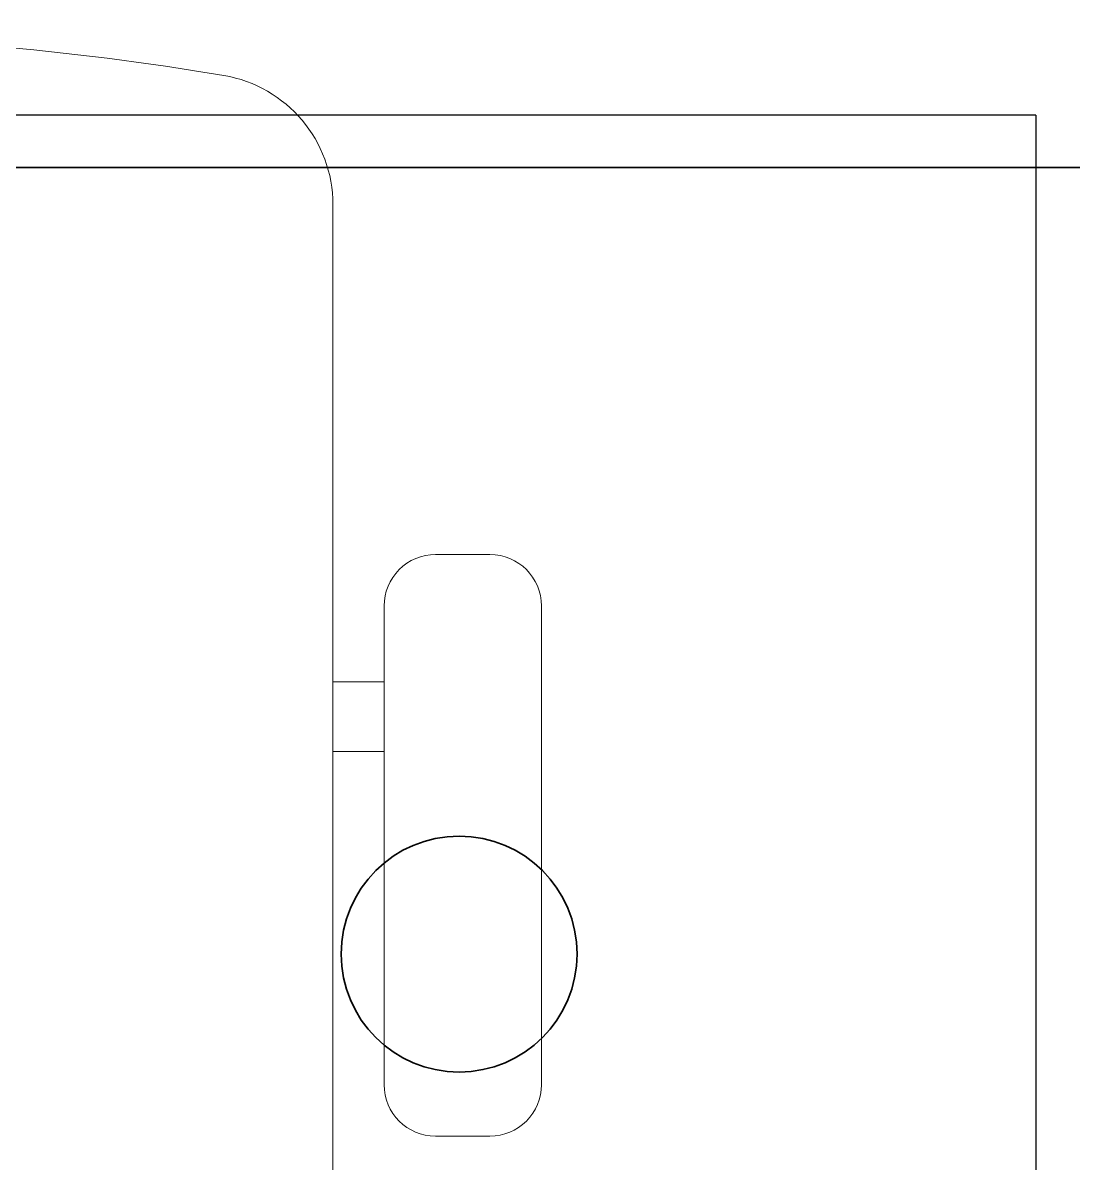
# Model space of a CAD drawing. Extents: x -12260 to 57327, y -29287 to 19916.
# Drawn here: x 22349.1 to 22749.9, y 7730.2 to 8165.2 of the extents above; entities that cross this region are included whole.
import ezdxf
from ezdxf.enums import TextEntityAlignment as Align

# ---------------------------------------------------------------- set-up
doc = ezdxf.new("R2010")
doc.units = 0
doc.header["$LTSCALE"] = 0.25
doc.linetypes.add('DASHDOT', pattern=[25.4, 12.7, -6.35, 0, -6.35])
doc.layers.add('01-First Floor$0$FALSE CEILING', color=251, linetype='Continuous')
for name, color, linetype, lineweight in [('01-First Floor$0$LOADING', 253, 'Continuous', 5), ('E-LITE-CIRC-NUMB', 6, 'Continuous', 25), ('E-LITE-CLNG', 150, 'Continuous', 35), ('E-LITE-CLNG-CNDT', 6, 'DASHDOT', 35), ('E-LITE-CTRL', 6, 'Continuous', 25), ('E-LITE-IDEN', 6, 'Continuous', 25)]:
    doc.layers.add(name, color=color, linetype=linetype, lineweight=lineweight)
doc.styles.add('DC_SIMPLEX', font='SIMPLEX.shx', dxfattribs={"width": 0.7})

# ---------------------------------------------------------------- blocks, each defined once
blk = doc.blocks.new('01-First Floor$0$GF21018-P')
at = {"color": 0}
for p, q in [((-0.2207, 0.47563), (-0.2207, 0.0675)), ((-0.2806, 0.34221), (-0.25983, 0.34221)), ((-0.30021, 0.32259), (-0.30021, 0.14)), ((-0.24021, 0.32259), (-0.24021, 0.14)), ((-0.24021, 0.29372), (-0.2207, 0.29372)), ((-0.24021, 0.26708), (-0.2207, 0.26708)), ((-0.2806, 0.12039), (-0.25983, 0.12039))]:
    blk.add_line(p, q, dxfattribs=at)
for centre, radius, start, end in [((-0.0001, -0.52948), 1.06948, 80.36712, 99.63288), ((-0.1707, 0.47563), 0.05, 99.6329, 180), ((-0.2806, 0.32259), 0.01962, 90, 180), ((-0.25983, 0.32259), 0.01962, 360, 90), ((-0.2806, 0.14), 0.01962, 180, 270), ((-0.25983, 0.14), 0.01962, 270, 360)]:
    blk.add_arc(centre, radius, start, end, dxfattribs=at)
blk = doc.blocks.new('01-First Floor')
at = {"layer": '01-First Floor$0$FALSE CEILING'}
for q in [(20217.48, 8130, -0.1), (22735.56, 6229.1, -0.1)]:
    blk.add_line((22735.56, 8130, -0.1), q, dxfattribs=at)
at = {"layer": '01-First Floor$0$FALSE CEILING', "linetype": 'Continuous'}
blk.add_line((19215.56, 8110), (23215.56, 8110), dxfattribs=at)
at = {"layer": '01-First Floor$0$LOADING'}
for q in [(20217.48, 8130, -0.1), (22735.56, 6229.1, -0.1)]:
    blk.add_line((22735.56, 8130, -0.1), q, dxfattribs=at)
at = {"layer": '01-First Floor$0$LOADING', "extrusion": (2.24021e-05, -7.77426e-06, 1), "xscale": -1000, "yscale": 1000.000000000001, "zscale": 1000, "rotation": 0.001410765030716021}
blk.add_blockref('01-First Floor$0$GF21018-P', (22246.77, 7620.17, 0.39), dxfattribs=at)
blk = doc.blocks.new('*U25')
blk.add_lwpolyline([(-300, 300), (-300, -300), (300, -300), (300, 300)], close=True)
blk.add_circle((0, 0), 45)
at = {"layer": 'E-LITE-CIRC-NUMB', "style": 'DC_SIMPLEX', "width": 0.7, "flags": 8}
blk.add_attdef('CIRCUIT', text='', height=200, rotation=0, dxfattribs=at).set_placement((-473.9, 300), align=Align.RIGHT)
at = {"layer": 'E-LITE-CTRL', "style": 'DC_SIMPLEX', "width": 0.7, "flags": 8}
blk.add_attdef('CONTROL', (1118.9, -935), '', height=200, rotation=360, dxfattribs=at)
at = {"layer": 'E-LITE-IDEN', "style": 'DC_SIMPLEX', "width": 0.7, "flags": 8}
blk.add_attdef('TYPE', (460.41, 457.65), '', height=200, rotation=360, dxfattribs=at)

msp = doc.modelspace()

# ---------------------------------------------------------------- block references
at = {"layer": 'E-LITE-CLNG', "xscale": -1}
msp.add_blockref('*U25', (22515.58, 7810.01), dxfattribs=at)
at = {"layer": 'E-LITE-CLNG-CNDT'}
msp.add_blockref('01-First Floor', (0, 0), dxfattribs=at)

doc.saveas('drawing.dxf')
